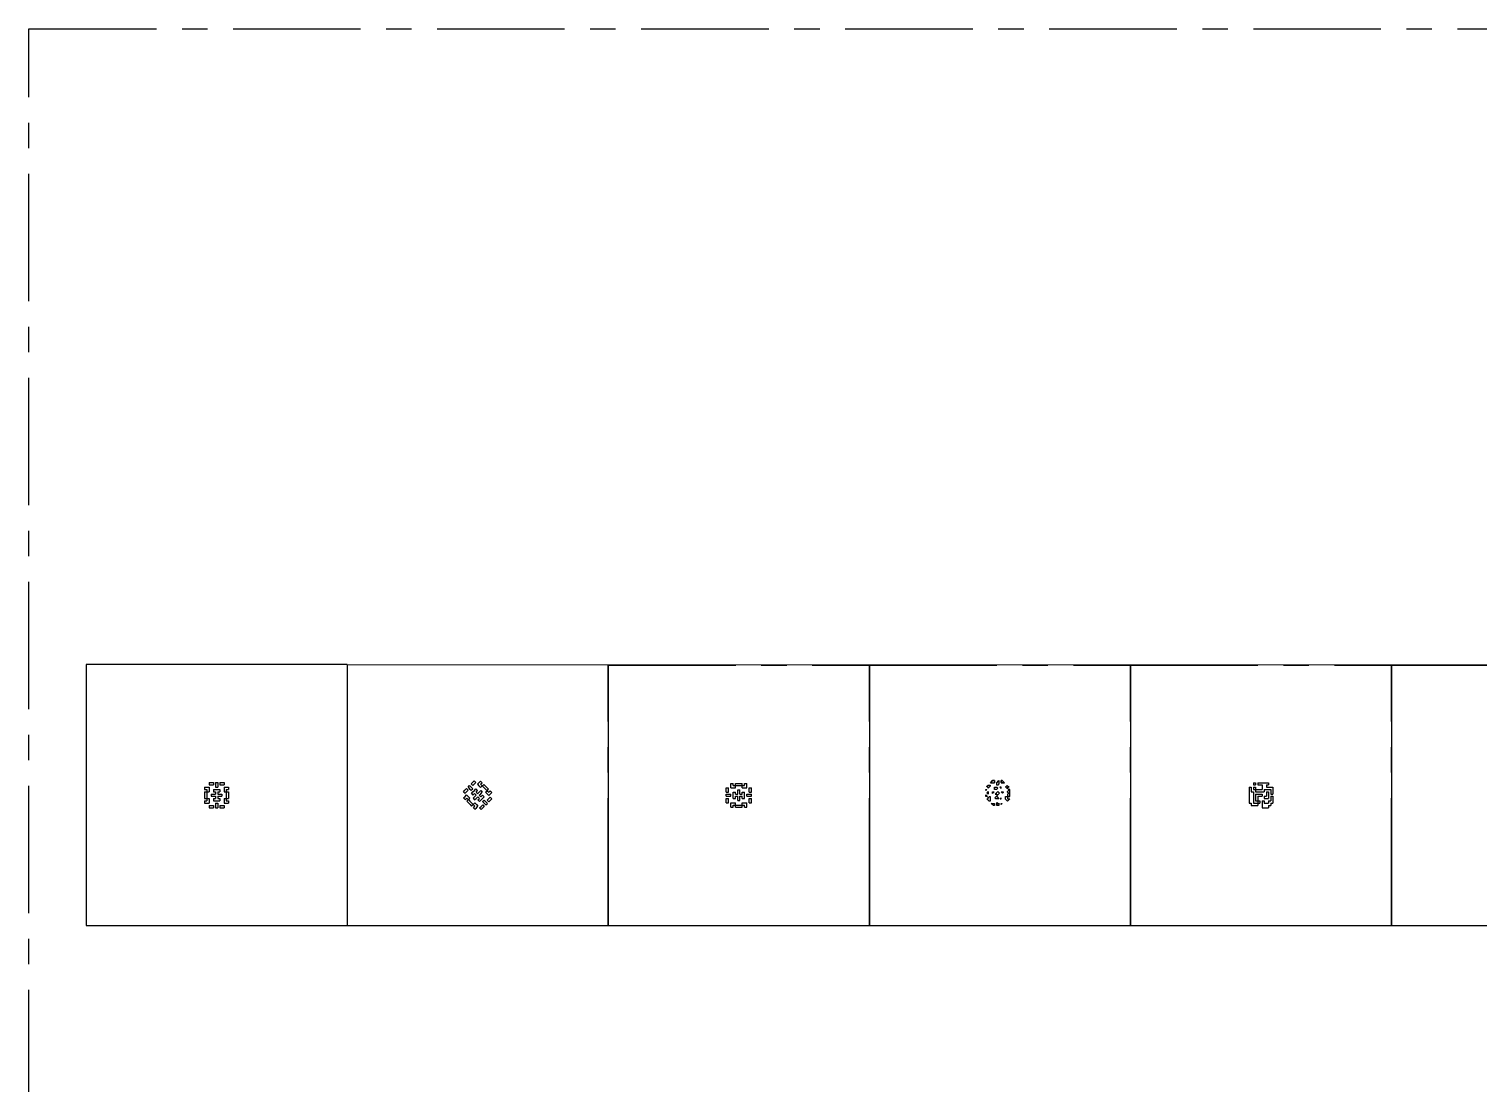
# Model space of a CAD drawing. Header units: millimetres. Extents: x -148 to 148, y -105 to 105.
# Drawn here: x -148.5 to -4.2, y 0 to 105 of the extents above; entities that cross this region are included whole.
import ezdxf

# ---------------------------------------------------------------- set-up
doc = ezdxf.new("R2010")
doc.units = ezdxf.units.MM
doc.linetypes.add('CENTERX2', pattern=[20.32, 12.7, -2.54, 2.54, -2.54])

msp = doc.modelspace()

# ---------------------------------------------------------------- linework, layer by layer
at = {"color": 7, "linetype": 'CENTERX2'}
for p, q in [((-148.5, -105), (-148.5, 105)), ((-148.5, 105), (148.5, 105)), ((-90.82, 15.68), (-90.82, 41.68)), ((-90.82, 41.64), (-64.82, 41.64)), ((-90.82, 15.68), (-90.82, 41.64)), ((-90.82, 15.68), (-90.82, 41.64)), ((-64.82, 15.68), (-64.82, 41.68)), ((-64.82, 15.68), (-64.82, 41.68)), ((-64.82, 41.64), (-38.82, 41.64)), ((-38.82, 15.68), (-38.82, 41.68)), ((-38.82, 15.68), (-38.82, 41.68)), ((-38.82, 41.64), (-12.82, 41.64)), ((-38.82, 15.68), (-38.82, 41.64)), ((-12.82, 15.68), (-12.82, 41.68)), ((-12.82, 15.68), (-12.82, 41.68)), ((-12.82, 41.64), (13.18, 41.64)), ((-12.82, 15.68), (-12.82, 41.64)), ((-64.82, 15.68), (-38.82, 15.68))]:
    msp.add_line(p, q, dxfattribs=at)
at = {"color": 7, "linetype": 'Continuous'}
for p, q in [((-124.92, 41.68), (-142.82, 41.68)), ((-142.82, 41.68), (-142.82, 15.68)), ((-116.82, 41.68), (-142.82, 41.68)), ((-116.82, 41.68), (137.5, 41.64)), ((-116.82, 41.68), (-116.82, 15.68)), ((-90.82, 41.68), (-90.82, 15.68)), ((-64.82, 41.68), (-64.82, 15.68)), ((-38.82, 41.68), (-38.82, 15.68)), ((-12.82, 41.68), (-12.82, 15.68)), ((-131.01, 29.48), (-130.79, 29.48)), ((-131.01, 29.48), (-131.01, 29.25)), ((-131.01, 29.25), (-130.79, 29.25)), ((-131.01, 29.02), (-130.79, 29.02)), ((-131.01, 29.02), (-131.01, 28.79)), ((-130.79, 29.48), (-130.57, 29.48)), ((-130.79, 29.25), (-130.79, 29.02)), ((-130.79, 29.02), (-130.79, 28.79)), ((-130.79, 29.02), (-130.57, 29.02)), ((-130.57, 29.93), (-130.57, 29.71)), ((-130.57, 29.93), (-130.36, 29.93)), ((-130.57, 29.71), (-130.36, 29.71)), ((-130.57, 29.48), (-130.57, 29.25)), ((-130.57, 29.25), (-130.57, 29.02)), ((-130.36, 29.93), (-130.14, 29.93)), ((-130.36, 29.71), (-130.14, 29.71)), ((-130.14, 29.93), (-130.14, 29.71)), ((-130.14, 29.25), (-130.14, 29.02)), ((-130.14, 29.25), (-129.92, 29.25)), ((-130.14, 29.02), (-129.92, 29.02)), ((-129.93, 29.93), (-129.71, 29.93)), ((-129.93, 29.93), (-129.93, 29.71)), ((-129.93, 29.71), (-129.93, 29.48)), ((-129.93, 29.48), (-129.71, 29.48)), ((-129.92, 29.25), (-129.71, 29.25)), ((-129.92, 29.02), (-129.92, 28.79)), ((-129.71, 29.93), (-129.71, 29.71)), ((-129.71, 29.71), (-129.71, 29.48)), ((-129.71, 29.25), (-129.49, 29.25)), ((-129.71, 29.02), (-129.49, 29.02)), ((-129.71, 29.02), (-129.71, 28.79)), ((-129.49, 29.93), (-129.49, 29.71)), ((-129.49, 29.93), (-129.28, 29.93)), ((-129.49, 29.71), (-129.28, 29.71)), ((-129.49, 29.25), (-129.49, 29.02)), ((-129.28, 29.93), (-129.06, 29.93)), ((-129.28, 29.71), (-129.06, 29.71)), ((-129.06, 29.93), (-129.06, 29.71)), ((-129.06, 29.48), (-129.06, 29.25)), ((-129.06, 29.48), (-128.85, 29.48)), ((-129.06, 29.25), (-129.06, 29.02)), ((-129.06, 29.02), (-128.85, 29.02)), ((-128.85, 29.48), (-128.63, 29.48)), ((-128.85, 29.25), (-128.85, 29.02)), ((-128.85, 29.25), (-128.63, 29.25)), ((-128.85, 29.02), (-128.63, 29.02)), ((-128.85, 29.02), (-128.85, 28.79)), ((-128.63, 29.48), (-128.63, 29.25)), ((-128.63, 29.02), (-128.63, 28.79)), ((-105.24, 29.02), (-105.09, 29.18)), ((-105.24, 29.02), (-105.08, 28.86)), ((-105.09, 29.18), (-104.93, 29.33)), ((-105.08, 28.86), (-104.92, 29.02)), ((-104.93, 29.33), (-104.77, 29.17)), ((-104.92, 29.02), (-104.77, 29.17)), ((-104.78, 29.48), (-104.63, 29.63)), ((-104.78, 29.48), (-104.62, 29.32)), ((-104.63, 29.63), (-104.47, 29.47)), ((-104.62, 29.32), (-104.46, 29.16)), ((-104.48, 29.79), (-104.32, 29.94)), ((-104.48, 29.79), (-104.31, 29.63)), ((-104.47, 29.47), (-104.31, 29.31)), ((-104.46, 29.16), (-104.31, 29.31)), ((-104.45, 28.85), (-104.3, 29)), ((-104.32, 29.94), (-104.17, 30.09)), ((-104.31, 29.63), (-104.16, 29.78)), ((-104.3, 29), (-104.14, 29.15)), ((-104.17, 30.09), (-104.01, 29.93)), ((-104.16, 29.78), (-104.01, 29.93)), ((-104.14, 29.15), (-103.99, 29.3)), ((-103.99, 29.3), (-103.83, 29.14)), ((-103.98, 28.99), (-103.83, 29.14)), ((-103.98, 28.99), (-103.82, 28.83)), ((-103.85, 29.77), (-103.7, 29.92)), ((-103.85, 29.77), (-103.69, 29.61)), ((-103.82, 28.83), (-103.67, 28.98)), ((-103.7, 29.92), (-103.54, 30.08)), ((-103.69, 29.61), (-103.53, 29.45)), ((-103.67, 28.98), (-103.52, 29.13)), ((-103.54, 30.08), (-103.38, 29.91)), ((-103.53, 29.76), (-103.38, 29.91)), ((-103.53, 29.76), (-103.37, 29.6)), ((-103.53, 29.45), (-103.37, 29.6)), ((-103.52, 29.13), (-103.36, 28.97)), ((-103.51, 28.82), (-103.36, 28.97)), ((-103.37, 29.6), (-103.22, 29.75)), ((-103.37, 29.6), (-103.21, 29.44)), ((-103.22, 29.75), (-103.06, 29.59)), ((-103.21, 29.44), (-103.05, 29.28)), ((-103.06, 29.59), (-102.9, 29.43)), ((-103.05, 29.28), (-102.89, 29.12)), ((-103.04, 28.96), (-102.89, 29.12)), ((-103.04, 28.96), (-102.88, 28.8)), ((-102.9, 29.43), (-102.74, 29.27)), ((-102.89, 29.12), (-102.74, 29.27)), ((-102.89, 29.12), (-102.73, 28.96)), ((-102.73, 28.96), (-102.58, 29.11)), ((-102.58, 29.11), (-102.41, 28.95)), ((-102.57, 28.79), (-102.41, 28.95)), ((-79.07, 29.2), (-79.07, 29.42)), ((-79.07, 29.42), (-78.84, 29.42)), ((-79.07, 28.99), (-79.07, 29.2)), ((-79.07, 28.99), (-78.84, 28.99)), ((-78.84, 29.2), (-78.84, 29.42)), ((-78.84, 28.99), (-78.84, 29.2)), ((-78.62, 29.64), (-78.62, 29.85)), ((-78.62, 29.85), (-78.39, 29.85)), ((-78.62, 29.42), (-78.62, 29.64)), ((-78.62, 29.42), (-78.39, 29.42)), ((-78.39, 29.64), (-78.39, 29.85)), ((-78.39, 29.64), (-78.16, 29.64)), ((-78.39, 29.42), (-78.16, 29.42)), ((-78.39, 28.99), (-78.16, 28.99)), ((-78.39, 28.77), (-78.39, 28.99)), ((-78.16, 29.64), (-78.16, 29.85)), ((-78.16, 29.85), (-77.93, 29.85)), ((-78.16, 29.64), (-77.93, 29.64)), ((-78.16, 29.42), (-78.16, 29.64)), ((-78.16, 28.77), (-78.16, 28.99)), ((-77.93, 29.85), (-77.7, 29.85)), ((-77.93, 29.64), (-77.7, 29.64)), ((-77.93, 28.99), (-77.93, 29.2)), ((-77.93, 29.2), (-77.7, 29.2)), ((-77.93, 28.77), (-77.93, 28.99)), ((-77.7, 29.85), (-77.48, 29.85)), ((-77.7, 29.64), (-77.48, 29.64)), ((-77.7, 28.99), (-77.7, 29.2)), ((-77.7, 28.77), (-77.7, 28.99)), ((-77.48, 29.64), (-77.48, 29.85)), ((-77.48, 29.64), (-77.25, 29.64)), ((-77.48, 29.42), (-77.48, 29.64)), ((-77.48, 29.42), (-77.25, 29.42)), ((-77.48, 28.99), (-77.25, 28.99)), ((-77.48, 28.77), (-77.48, 28.99)), ((-77.25, 29.64), (-77.25, 29.85)), ((-77.25, 29.85), (-77.02, 29.85)), ((-77.25, 29.42), (-77.02, 29.42)), ((-77.25, 28.77), (-77.25, 28.99)), ((-77.02, 29.64), (-77.02, 29.85)), ((-77.02, 29.42), (-77.02, 29.64)), ((-76.79, 29.2), (-76.79, 29.42)), ((-76.79, 29.42), (-76.56, 29.42)), ((-76.79, 28.99), (-76.79, 29.2)), ((-76.79, 28.99), (-76.56, 28.99)), ((-76.56, 29.2), (-76.56, 29.42)), ((-76.56, 28.99), (-76.56, 29.2)), ((-53.21, 29.15), (-53.21, 29.23)), ((-53.13, 29.23), (-53.21, 29.15)), ((-53.21, 29.23), (-53.13, 29.23)), ((-53.21, 29.23), (-53.13, 29.23)), ((-53.21, 29.15), (-53.21, 29.23)), ((-53.14, 29.54), (-53, 29.68)), ((-53.14, 29.54), (-53, 29.68)), ((-53.14, 29.54), (-53, 29.68)), ((-53.05, 29.46), (-53.14, 29.54)), ((-53.12, 28.92), (-53, 29.04)), ((-53.12, 28.92), (-53, 29.04)), ((-53, 28.79), (-53.12, 28.92)), ((-53, 29.46), (-53.05, 29.46)), ((-53, 29.46), (-53.05, 29.46)), ((-53, 29.68), (-52.78, 29.68)), ((-53, 29.4), (-53, 29.46)), ((-52.98, 29.38), (-53, 29.4)), ((-52.98, 29.38), (-53, 29.4)), ((-53, 29.04), (-53, 28.79)), ((-53, 29.04), (-53, 28.79)), ((-52.78, 29.58), (-52.98, 29.38)), ((-52.78, 29.68), (-52.78, 29.58)), ((-52.78, 29.68), (-52.78, 29.58)), ((-52.54, 30.14), (-52.77, 29.91)), ((-52.77, 29.91), (-52.54, 30.14)), ((-52.77, 29.91), (-52.45, 29.91)), ((-52.56, 28.83), (-52.56, 29)), ((-52.56, 29), (-52.39, 29)), ((-52.39, 29), (-52.56, 28.83)), ((-52.56, 29), (-52.39, 29)), ((-52.56, 28.83), (-52.56, 29)), ((-52.35, 30.14), (-52.54, 30.14)), ((-52.45, 29.91), (-52.35, 29.91)), ((-52.35, 30.01), (-52.37, 29.99)), ((-52.37, 29.99), (-52.35, 30.01)), ((-52.35, 29.97), (-52.37, 29.99)), ((-52.35, 30.01), (-52.35, 30.14)), ((-52.35, 30.14), (-52.35, 30.01)), ((-52.35, 29.91), (-52.35, 29.97)), ((-52.35, 29.97), (-52.35, 29.91)), ((-52.35, 29.46), (-52.14, 29.46)), ((-52.35, 29.46), (-52.14, 29.46)), ((-52.35, 29.23), (-52.35, 29.46)), ((-52.35, 29.23), (-52.35, 29.46)), ((-52.17, 29.23), (-52.35, 29.23)), ((-52.3, 28.77), (-52.03, 29.04)), ((-52.18, 28.89), (-52.3, 28.77)), ((-52.03, 29.04), (-52.18, 28.89)), ((-52.04, 29.36), (-52.17, 29.23)), ((-52.04, 29.36), (-52.17, 29.23)), ((-52.14, 29.46), (-52.04, 29.36)), ((-52.13, 29.91), (-51.92, 30.12)), ((-52.13, 29.91), (-51.92, 30.12)), ((-52.13, 29.68), (-52.13, 29.91)), ((-52.13, 29.68), (-52.13, 29.91)), ((-52.03, 29.68), (-52.13, 29.68)), ((-51.87, 28.88), (-52.13, 28.62)), ((-52.13, 28.62), (-51.87, 28.88)), ((-51.92, 29.8), (-52.03, 29.68)), ((-51.92, 29.8), (-52.03, 29.68)), ((-51.87, 28.88), (-52.03, 29.04)), ((-51.92, 30.12), (-51.92, 29.8)), ((-51.7, 29.33), (-51.83, 29.46)), ((-51.7, 29.46), (-51.83, 29.46)), ((-51.83, 29.46), (-51.7, 29.33)), ((-51.83, 29.46), (-51.7, 29.46)), ((-51.7, 30.14), (-51.7, 29.94)), ((-51.6, 30.14), (-51.7, 30.14)), ((-51.7, 30.14), (-51.6, 30.14)), ((-51.7, 29.94), (-51.7, 30.14)), ((-51.7, 29.94), (-51.68, 29.91)), ((-51.7, 29.33), (-51.7, 29.46)), ((-51.37, 29.91), (-51.68, 29.91)), ((-51.68, 29.91), (-51.37, 29.91)), ((-51.55, 28.87), (-51.68, 29)), ((-51.68, 29), (-51.48, 29)), ((-51.68, 29), (-51.48, 29)), ((-51.68, 29), (-51.48, 29)), ((-51.37, 29.91), (-51.6, 30.14)), ((-51.48, 28.94), (-51.55, 28.87)), ((-51.48, 28.94), (-51.55, 28.87)), ((-51.48, 29), (-51.48, 28.94)), ((-51.26, 29.49), (-51.1, 29.65)), ((-51.26, 29.49), (-51.1, 29.65)), ((-51.05, 29.29), (-51.26, 29.49)), ((-51.1, 29.65), (-50.91, 29.46)), ((-51.1, 29.65), (-50.91, 29.46)), ((-50.91, 29.46), (-51.05, 29.46)), ((-51.05, 29.46), (-51.05, 29.29)), ((-51.05, 29.46), (-51.05, 29.29)), ((-50.93, 29.17), (-51.05, 29.05)), ((-51.05, 29.05), (-51.05, 28.98)), ((-51.05, 28.98), (-51.05, 29.05)), ((-51.05, 28.98), (-50.93, 28.86)), ((-50.88, 29.23), (-50.99, 29.23)), ((-50.93, 29.17), (-50.99, 29.23)), ((-50.99, 29.23), (-50.84, 29.23)), ((-50.99, 29.23), (-50.93, 29.17)), ((-50.84, 29.23), (-50.88, 29.23)), ((-50.84, 28.54), (-50.84, 29.23)), ((-27.01, 29.47), (-26.79, 29.47)), ((-27.01, 29.47), (-27.01, 29.24)), ((-27.01, 29.24), (-27.01, 29.01)), ((-27.01, 29.01), (-27.01, 28.78)), ((-26.79, 29.47), (-26.79, 29.24)), ((-26.79, 29.24), (-26.79, 29.01)), ((-26.79, 29.01), (-26.57, 29.01)), ((-26.57, 29.92), (-26.57, 29.7)), ((-26.57, 29.92), (-26.36, 29.92)), ((-26.57, 29.7), (-26.36, 29.7)), ((-26.57, 29.47), (-26.36, 29.47)), ((-26.57, 29.47), (-26.57, 29.24)), ((-26.57, 29.24), (-26.36, 29.24)), ((-26.57, 29.01), (-26.57, 28.78)), ((-26.36, 29.92), (-26.36, 29.7)), ((-26.36, 29.47), (-26.36, 29.24)), ((-26.36, 29.24), (-26.14, 29.24)), ((-26.36, 29.24), (-26.36, 29.01)), ((-26.36, 29.01), (-26.14, 29.01)), ((-26.14, 29.92), (-26.14, 29.7)), ((-26.14, 29.92), (-25.93, 29.92)), ((-26.14, 29.7), (-25.93, 29.7)), ((-26.14, 29.24), (-25.93, 29.24)), ((-26.14, 29.01), (-25.93, 29.01)), ((-25.93, 29.92), (-25.71, 29.92)), ((-25.93, 29.7), (-25.71, 29.7)), ((-25.93, 29.24), (-25.71, 29.24)), ((-25.93, 29.01), (-25.71, 29.01)), ((-25.71, 29.92), (-25.49, 29.92)), ((-25.71, 29.7), (-25.71, 29.47)), ((-25.71, 29.47), (-25.71, 29.24)), ((-25.71, 29.01), (-25.49, 29.01)), ((-25.49, 29.92), (-25.28, 29.92)), ((-25.49, 29.24), (-25.28, 29.24)), ((-25.49, 29.24), (-25.49, 29.01)), ((-25.28, 29.92), (-25.06, 29.92)), ((-25.28, 29.7), (-25.28, 29.47)), ((-25.28, 29.7), (-25.06, 29.7)), ((-25.28, 29.47), (-25.06, 29.47)), ((-25.28, 29.24), (-25.06, 29.24)), ((-25.28, 29.01), (-25.06, 29.01)), ((-25.28, 29.01), (-25.28, 28.78)), ((-25.06, 29.92), (-25.06, 29.7)), ((-25.06, 29.47), (-24.85, 29.47)), ((-25.06, 29.24), (-24.85, 29.24)), ((-25.06, 29.01), (-25.06, 28.78)), ((-24.85, 29.47), (-24.63, 29.47)), ((-24.85, 29.24), (-24.85, 29.01)), ((-24.85, 29.01), (-24.85, 28.78)), ((-24.63, 29.47), (-24.63, 29.24)), ((-24.63, 29.24), (-24.63, 29.01)), ((-24.63, 29.01), (-24.63, 28.78)), ((-131.01, 28.79), (-131.01, 28.57)), ((-131.01, 28.57), (-131.01, 28.34)), ((-131.01, 28.34), (-130.79, 28.34)), ((-131.01, 28.11), (-130.79, 28.11)), ((-131.01, 28.11), (-131.01, 27.88)), ((-131.01, 27.88), (-130.79, 27.88)), ((-130.79, 28.79), (-130.79, 28.57)), ((-130.79, 28.57), (-130.79, 28.34)), ((-130.79, 28.34), (-130.79, 28.11)), ((-130.79, 28.34), (-130.57, 28.34)), ((-130.79, 27.88), (-130.57, 27.88)), ((-130.57, 28.34), (-130.57, 28.11)), ((-130.57, 28.11), (-130.57, 27.88)), ((-130.57, 27.65), (-130.57, 27.43)), ((-130.57, 27.65), (-130.36, 27.65)), ((-130.57, 27.43), (-130.36, 27.43)), ((-130.36, 28.79), (-130.14, 28.79)), ((-130.36, 28.79), (-130.36, 28.57)), ((-130.36, 28.57), (-130.14, 28.57)), ((-130.36, 27.65), (-130.14, 27.65)), ((-130.36, 27.43), (-130.14, 27.43)), ((-130.14, 28.79), (-129.92, 28.79)), ((-130.14, 28.57), (-129.92, 28.57)), ((-130.14, 28.34), (-129.92, 28.34)), ((-130.14, 28.34), (-130.14, 28.11)), ((-130.14, 28.11), (-129.92, 28.11)), ((-130.14, 27.65), (-130.14, 27.43)), ((-129.93, 27.88), (-129.93, 27.65)), ((-129.93, 27.88), (-129.71, 27.88)), ((-129.93, 27.65), (-129.93, 27.43)), ((-129.93, 27.43), (-129.71, 27.43)), ((-129.92, 28.57), (-129.92, 28.34)), ((-129.92, 28.11), (-129.71, 28.11)), ((-129.71, 28.79), (-129.49, 28.79)), ((-129.71, 28.57), (-129.49, 28.57)), ((-129.71, 28.57), (-129.71, 28.34)), ((-129.71, 28.34), (-129.49, 28.34)), ((-129.71, 28.11), (-129.49, 28.11)), ((-129.71, 27.88), (-129.71, 27.65)), ((-129.71, 27.65), (-129.71, 27.43)), ((-129.49, 28.79), (-129.28, 28.79)), ((-129.49, 28.57), (-129.28, 28.57)), ((-129.49, 28.34), (-129.49, 28.11)), ((-129.49, 27.65), (-129.28, 27.65)), ((-129.49, 27.65), (-129.49, 27.43)), ((-129.49, 27.43), (-129.28, 27.43)), ((-129.28, 28.79), (-129.28, 28.57)), ((-129.28, 27.65), (-129.06, 27.65)), ((-129.28, 27.43), (-129.06, 27.43)), ((-129.06, 28.34), (-129.06, 28.11)), ((-129.06, 28.34), (-128.85, 28.34)), ((-129.06, 28.11), (-129.06, 27.88)), ((-129.06, 27.88), (-128.85, 27.88)), ((-129.06, 27.65), (-129.06, 27.43)), ((-128.85, 28.79), (-128.85, 28.57)), ((-128.85, 28.57), (-128.85, 28.34)), ((-128.85, 28.34), (-128.85, 28.11)), ((-128.85, 28.34), (-128.63, 28.34)), ((-128.85, 28.11), (-128.63, 28.11)), ((-128.85, 27.88), (-128.63, 27.88)), ((-128.63, 28.79), (-128.63, 28.79)), ((-128.63, 28.79), (-128.63, 28.79)), ((-128.63, 28.79), (-128.63, 28.57)), ((-128.63, 28.57), (-128.63, 28.34)), ((-128.63, 28.11), (-128.63, 27.88)), ((-105.22, 28.4), (-105.07, 28.55)), ((-105.22, 28.4), (-105.06, 28.24)), ((-105.07, 28.55), (-104.92, 28.7)), ((-105.06, 28.24), (-104.91, 28.39)), ((-104.92, 28.7), (-104.76, 28.54)), ((-104.91, 28.39), (-104.75, 28.23)), ((-104.9, 28.07), (-104.75, 28.23)), ((-104.9, 28.07), (-104.74, 27.91)), ((-104.76, 28.54), (-104.59, 28.38)), ((-104.75, 28.23), (-104.59, 28.38)), ((-104.75, 28.23), (-104.59, 28.07)), ((-104.74, 27.91), (-104.58, 27.75)), ((-104.59, 28.07), (-104.42, 27.9)), ((-104.58, 27.75), (-104.42, 27.59)), ((-104.45, 28.85), (-104.29, 28.68)), ((-104.42, 27.9), (-104.26, 27.74)), ((-104.42, 27.59), (-104.26, 27.74)), ((-104.29, 28.68), (-104.14, 28.84)), ((-104.28, 28.37), (-104.13, 28.52)), ((-104.28, 28.37), (-104.12, 28.21)), ((-104.26, 27.74), (-104.11, 27.9)), ((-104.26, 27.74), (-104.1, 27.58)), ((-104.25, 27.43), (-104.1, 27.58)), ((-104.25, 27.43), (-104.09, 27.27)), ((-104.14, 28.84), (-103.97, 28.68)), ((-104.13, 28.52), (-103.97, 28.68)), ((-104.12, 28.21), (-103.97, 28.36)), ((-104.11, 27.9), (-103.95, 27.73)), ((-104.09, 27.27), (-103.94, 27.42)), ((-103.97, 28.36), (-103.81, 28.51)), ((-103.95, 27.73), (-103.79, 27.57)), ((-103.94, 27.42), (-103.79, 27.57)), ((-103.81, 28.51), (-103.65, 28.35)), ((-103.8, 28.2), (-103.65, 28.35)), ((-103.8, 28.2), (-103.64, 28.04)), ((-103.66, 28.67), (-103.51, 28.82)), ((-103.66, 28.67), (-103.5, 28.51)), ((-103.64, 28.04), (-103.49, 28.19)), ((-103.63, 27.41), (-103.47, 27.56)), ((-103.5, 28.51), (-103.35, 28.66)), ((-103.49, 28.19), (-103.34, 28.35)), ((-103.47, 27.56), (-103.32, 27.72)), ((-103.35, 28.66), (-103.19, 28.5)), ((-103.34, 28.35), (-103.19, 28.5)), ((-103.33, 28.03), (-103.18, 28.18)), ((-103.33, 28.03), (-103.17, 27.87)), ((-103.32, 27.72), (-103.16, 27.56)), ((-103.31, 27.4), (-103.16, 27.56)), ((-103.18, 28.18), (-103.02, 28.02)), ((-103.17, 27.87), (-103.01, 27.71)), ((-103.02, 28.02), (-102.85, 27.86)), ((-103.01, 27.71), (-102.85, 27.86)), ((-102.88, 28.8), (-102.72, 28.64)), ((-102.86, 28.18), (-102.71, 28.33)), ((-102.86, 28.18), (-102.7, 28.01)), ((-102.72, 28.64), (-102.57, 28.79)), ((-102.71, 28.33), (-102.56, 28.48)), ((-102.7, 28.01), (-102.55, 28.17)), ((-102.56, 28.48), (-102.4, 28.32)), ((-102.55, 28.17), (-102.4, 28.32)), ((-79.07, 28.56), (-79.07, 28.77)), ((-79.07, 28.77), (-78.84, 28.77)), ((-79.07, 28.56), (-78.84, 28.56)), ((-79.07, 28.13), (-79.07, 28.34)), ((-79.07, 28.34), (-78.84, 28.34)), ((-79.07, 27.91), (-79.07, 28.13)), ((-79.07, 27.91), (-78.84, 27.91)), ((-78.84, 28.77), (-78.62, 28.77)), ((-78.84, 28.56), (-78.62, 28.56)), ((-78.84, 28.13), (-78.84, 28.34)), ((-78.84, 27.91), (-78.84, 28.13)), ((-78.62, 28.56), (-78.62, 28.77)), ((-78.62, 27.91), (-78.39, 27.91)), ((-78.62, 27.69), (-78.62, 27.91)), ((-78.62, 27.48), (-78.62, 27.69)), ((-78.62, 27.48), (-78.39, 27.48)), ((-78.39, 28.56), (-78.39, 28.77)), ((-78.39, 28.34), (-78.39, 28.56)), ((-78.39, 28.34), (-78.16, 28.34)), ((-78.39, 27.91), (-78.16, 27.91)), ((-78.39, 27.69), (-78.16, 27.69)), ((-78.39, 27.48), (-78.39, 27.69)), ((-78.16, 28.77), (-77.93, 28.77)), ((-78.16, 28.56), (-77.93, 28.56)), ((-78.16, 28.34), (-78.16, 28.56)), ((-78.16, 27.69), (-78.16, 27.91)), ((-78.16, 27.48), (-78.16, 27.69)), ((-78.16, 27.69), (-77.93, 27.69)), ((-78.16, 27.48), (-77.93, 27.48)), ((-77.93, 28.34), (-77.93, 28.56)), ((-77.93, 28.13), (-77.93, 28.34)), ((-77.93, 28.13), (-77.7, 28.13)), ((-77.93, 27.69), (-77.7, 27.69)), ((-77.93, 27.48), (-77.7, 27.48)), ((-77.7, 28.77), (-77.48, 28.77)), ((-77.7, 28.56), (-77.48, 28.56)), ((-77.7, 28.34), (-77.7, 28.56)), ((-77.7, 28.13), (-77.7, 28.34)), ((-77.7, 27.69), (-77.48, 27.69)), ((-77.7, 27.48), (-77.48, 27.48)), ((-77.48, 28.34), (-77.48, 28.56)), ((-77.48, 28.34), (-77.25, 28.34)), ((-77.48, 27.69), (-77.48, 27.91)), ((-77.48, 27.91), (-77.25, 27.91)), ((-77.48, 27.69), (-77.25, 27.69)), ((-77.48, 27.48), (-77.48, 27.69)), ((-77.25, 28.56), (-77.25, 28.77)), ((-77.25, 28.34), (-77.25, 28.56)), ((-77.25, 27.91), (-77.02, 27.91)), ((-77.25, 27.48), (-77.25, 27.69)), ((-77.25, 27.48), (-77.02, 27.48)), ((-77.02, 28.77), (-76.79, 28.77)), ((-77.02, 28.56), (-77.02, 28.77)), ((-77.02, 28.56), (-76.79, 28.56)), ((-77.02, 27.69), (-77.02, 27.91)), ((-77.02, 27.48), (-77.02, 27.69)), ((-76.79, 28.77), (-76.56, 28.77)), ((-76.79, 28.56), (-76.56, 28.56)), ((-76.79, 28.13), (-76.79, 28.34)), ((-76.79, 28.34), (-76.56, 28.34)), ((-76.79, 27.91), (-76.79, 28.13)), ((-76.79, 27.91), (-76.56, 27.91)), ((-76.56, 28.56), (-76.56, 28.77)), ((-76.56, 28.13), (-76.56, 28.34)), ((-76.56, 27.91), (-76.56, 28.13)), ((-53.21, 28.54), (-53.21, 28.7)), ((-53.21, 28.7), (-53.06, 28.54)), ((-53.21, 28.7), (-53.06, 28.54)), ((-53.21, 28.54), (-53.21, 28.7)), ((-53.06, 28.54), (-53.21, 28.54)), ((-52.9, 28.09), (-53.13, 28.32)), ((-53.13, 28.32), (-53, 28.32)), ((-53.13, 28.32), (-53, 28.32)), ((-53, 28.32), (-53, 28.48)), ((-53, 28.48), (-52.95, 28.44)), ((-53, 28.48), (-52.95, 28.44)), ((-53, 28.48), (-52.95, 28.44)), ((-52.95, 28.44), (-52.85, 28.54)), ((-52.78, 28.09), (-52.9, 28.09)), ((-52.78, 28.09), (-52.9, 28.09)), ((-52.85, 28.54), (-52.78, 28.54)), ((-52.85, 28.54), (-52.78, 28.54)), ((-52.78, 28.54), (-52.78, 28.09)), ((-52.45, 27.63), (-52.68, 27.86)), ((-52.68, 27.86), (-52.37, 27.86)), ((-52.68, 27.86), (-52.35, 27.86)), ((-52.68, 27.86), (-52.35, 27.86)), ((-52.35, 27.63), (-52.45, 27.63)), ((-52.35, 27.63), (-52.45, 27.63)), ((-52.37, 27.86), (-52.35, 27.86)), ((-52.35, 27.86), (-52.35, 27.84)), ((-52.35, 27.84), (-52.35, 27.63)), ((-52.32, 28.42), (-52.2, 28.54)), ((-52.32, 28.42), (-52.2, 28.54)), ((-52.22, 28.32), (-52.32, 28.42)), ((-52.3, 28.77), (-52.13, 28.77)), ((-52.13, 28.77), (-52.3, 28.77)), ((-51.91, 28.32), (-52.22, 28.32)), ((-51.91, 28.32), (-52.22, 28.32)), ((-52.2, 28.54), (-52.14, 28.54)), ((-52.2, 28.54), (-52.14, 28.54)), ((-52.14, 28.54), (-51.91, 28.32)), ((-52.13, 28.77), (-52.13, 28.62)), ((-52.13, 27.93), (-51.99, 27.79)), ((-52.13, 27.63), (-52.13, 27.93)), ((-52.13, 27.93), (-51.99, 27.79)), ((-52.13, 27.63), (-52.13, 27.93)), ((-51.92, 27.63), (-52.13, 27.63)), ((-51.99, 27.79), (-51.92, 27.87)), ((-51.92, 27.87), (-51.92, 27.63)), ((-51.92, 27.87), (-51.92, 27.63)), ((-51.79, 28.32), (-51.7, 28.4)), ((-51.7, 28.4), (-51.79, 28.32)), ((-51.7, 28.32), (-51.79, 28.32)), ((-51.79, 28.32), (-51.7, 28.32)), ((-51.7, 28.32), (-51.7, 28.4)), ((-51.7, 27.76), (-51.7, 27.86)), ((-51.7, 27.76), (-51.7, 27.86)), ((-51.7, 27.86), (-51.6, 27.86)), ((-51.7, 27.86), (-51.6, 27.86)), ((-51.6, 27.86), (-51.7, 27.76)), ((-51.27, 28.28), (-51.27, 28.54)), ((-51.27, 28.28), (-51.27, 28.54)), ((-51.27, 28.54), (-51.05, 28.54)), ((-51.27, 28.54), (-51.22, 28.54)), ((-51.07, 28.09), (-51.27, 28.28)), ((-51.22, 28.54), (-51.05, 28.54)), ((-51.05, 28.41), (-51.07, 28.39)), ((-51.05, 28.41), (-51.07, 28.39)), ((-51.07, 28.39), (-51.05, 28.37)), ((-51.05, 28.09), (-51.07, 28.09)), ((-51.05, 28.09), (-51.07, 28.09)), ((-50.93, 28.86), (-51.05, 28.73)), ((-51.05, 28.73), (-50.93, 28.86)), ((-51.05, 28.73), (-51.05, 28.54)), ((-51.05, 28.54), (-51.05, 28.41)), ((-50.84, 28.54), (-51.05, 28.54)), ((-51.05, 28.54), (-50.84, 28.54)), ((-51.05, 28.37), (-51.05, 28.32)), ((-51.05, 28.37), (-51.05, 28.32)), ((-51.05, 28.32), (-50.84, 28.32)), ((-50.84, 28.3), (-51.05, 28.09)), ((-50.84, 28.32), (-50.84, 28.3)), ((-50.84, 28.32), (-50.84, 28.3)), ((-27.01, 28.78), (-27.01, 28.56)), ((-27.01, 28.56), (-27.01, 28.33)), ((-27.01, 28.33), (-27.01, 28.1)), ((-27.01, 28.1), (-27.01, 27.87)), ((-27.01, 27.87), (-26.79, 27.87)), ((-26.79, 27.87), (-26.79, 27.64)), ((-26.79, 27.64), (-26.57, 27.64)), ((-26.57, 28.78), (-26.57, 28.56)), ((-26.57, 28.56), (-26.57, 28.33)), ((-26.57, 28.33), (-26.57, 28.1)), ((-26.57, 28.1), (-26.57, 27.87)), ((-26.57, 27.87), (-26.36, 27.87)), ((-26.57, 27.64), (-26.36, 27.64)), ((-26.36, 28.78), (-26.36, 28.56)), ((-26.36, 28.78), (-26.14, 28.78)), ((-26.36, 28.56), (-26.36, 28.33)), ((-26.36, 28.33), (-26.36, 28.1)), ((-26.36, 28.1), (-26.14, 28.1)), ((-26.36, 27.87), (-26.14, 27.87)), ((-26.36, 27.64), (-26.14, 27.64)), ((-26.14, 28.78), (-25.93, 28.78)), ((-26.14, 28.56), (-26.14, 28.33)), ((-26.14, 28.56), (-25.93, 28.56)), ((-26.14, 28.33), (-26.14, 28.1)), ((-26.14, 28.1), (-25.93, 28.1)), ((-26.14, 28.1), (-26.14, 27.87)), ((-26.14, 27.87), (-25.93, 27.87)), ((-26.14, 27.87), (-26.14, 27.64)), ((-25.93, 28.78), (-25.71, 28.78)), ((-25.93, 28.56), (-25.71, 28.56)), ((-25.93, 28.1), (-25.93, 27.87)), ((-25.71, 28.78), (-25.71, 28.56)), ((-25.71, 28.1), (-25.49, 28.1)), ((-25.71, 28.1), (-25.71, 27.87)), ((-25.71, 27.87), (-25.71, 27.64)), ((-25.71, 27.64), (-25.71, 27.42)), ((-25.71, 27.42), (-25.49, 27.42)), ((-25.49, 28.56), (-25.28, 28.56)), ((-25.49, 28.56), (-25.49, 28.33)), ((-25.49, 28.33), (-25.28, 28.33)), ((-25.49, 28.1), (-25.49, 27.87)), ((-25.49, 27.87), (-25.28, 27.87)), ((-25.49, 27.42), (-25.28, 27.42)), ((-25.28, 28.78), (-25.28, 28.56)), ((-25.28, 28.33), (-25.06, 28.33)), ((-25.28, 27.87), (-25.06, 27.87)), ((-25.28, 27.42), (-25.06, 27.42)), ((-25.06, 28.78), (-25.06, 28.56)), ((-25.06, 28.56), (-25.06, 28.33)), ((-25.06, 28.1), (-25.06, 27.87)), ((-25.06, 28.1), (-24.85, 28.1)), ((-25.06, 27.64), (-24.85, 27.64)), ((-25.06, 27.64), (-25.06, 27.42)), ((-24.85, 28.78), (-24.63, 28.78)), ((-24.85, 28.56), (-24.63, 28.56)), ((-24.85, 28.56), (-24.85, 28.33)), ((-24.85, 28.33), (-24.85, 28.1)), ((-24.85, 27.87), (-24.85, 27.64)), ((-24.85, 27.87), (-24.63, 27.87)), ((-24.63, 28.56), (-24.63, 28.33)), ((-24.63, 28.33), (-24.63, 28.1)), ((-24.63, 28.1), (-24.63, 27.87)), ((-103.63, 27.41), (-103.47, 27.25)), ((-103.47, 27.25), (-103.31, 27.4)), ((-142.82, 15.68), (-116.82, 15.68)), ((-116.82, 15.68), (137.5, 15.68))]:
    msp.add_line(p, q, dxfattribs=at)

doc.saveas('drawing.dxf')
